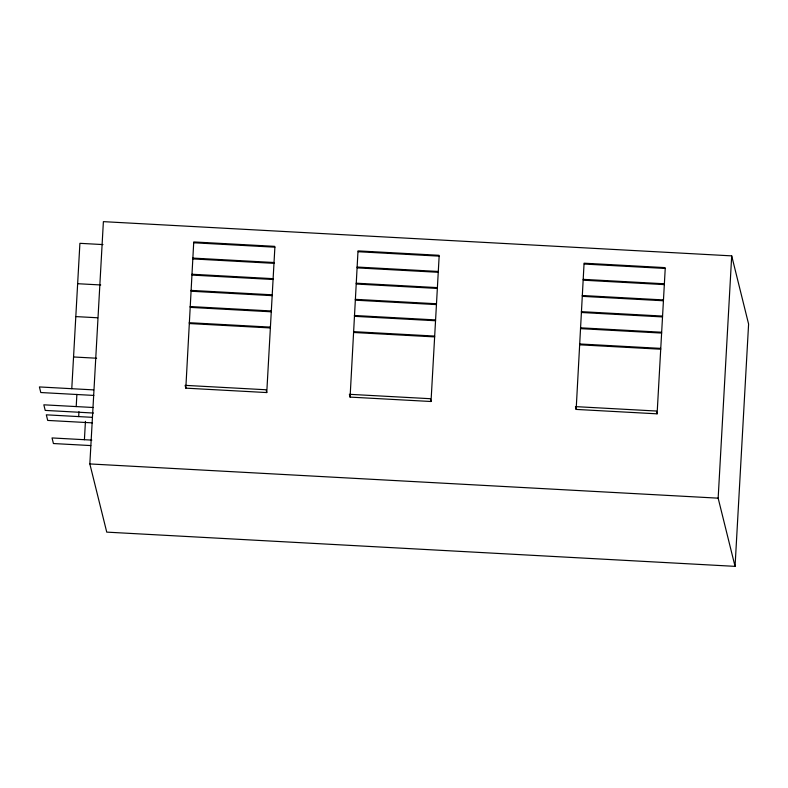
<?xml version="1.0" encoding="UTF-8"?>
<svg xmlns="http://www.w3.org/2000/svg" width="788" height="788" viewBox="0 0 788 788"><rect width="100%" height="100%" fill="white"/><g stroke="black" fill="none" stroke-linecap="round" stroke-linejoin="round"><path stroke-width="1.18" d="M71.777 388.701L79.903 243.325L102.972 244.585M76.209 406.578L76.889 394.364M78.692 416.596L78.958 411.71M84.415 439.704L85.439 421.373M89.842 463.935L103.386 221.645L731.697 255.873L748.6 324.065L735.056 566.355L106.744 532.127L89.842 463.935L718.154 498.164L735.056 566.355M185.82 388.149L193.74 241.936L274.677 246.349L274.884 247.186L266.758 392.562L185.82 388.149L185.131 385.352L266.068 389.764L266.758 392.562M350.089 397.103L358.008 250.889L438.946 255.292L439.152 256.139L431.026 401.506L350.089 397.103L349.389 394.305L430.337 398.708L431.026 401.506M576.156 409.415L584.075 263.202L665.023 267.615L665.23 268.452L657.103 413.828L576.156 409.415L575.467 406.618L656.404 411.031L657.103 413.828M718.154 498.164L731.697 255.873M193.947 242.783L274.884 247.186M358.215 251.727L439.152 256.139M584.292 264.039L665.23 268.452M77.648 283.71L100.716 284.961M75.806 316.589L97.663 317.781M73.55 356.974L96.619 358.225M93.644 389.893L39.4 386.938L40.789 392.532L93.831 395.428M93.25 407.504L43.832 404.815L45.221 410.41L93.437 413.04M92.117 417.325L46.315 414.833L47.704 420.428L92.304 422.861M91.822 440.108L52.038 437.941L53.426 443.536L90.797 445.575M273.771 262.502L192.833 258.09L193.04 258.927L273.988 263.34L273.771 262.502M438.039 271.446L357.102 267.043L357.309 267.881L438.256 272.293L438.039 271.446M664.117 283.769L583.179 279.356L583.386 280.193L664.323 284.606L664.117 283.769M272.875 278.656L191.937 274.244L192.144 275.081L273.081 279.494L272.875 278.656M437.143 287.6L356.206 283.197L356.412 284.035L437.35 288.438L437.143 287.6M663.21 299.923L582.273 295.51L582.48 296.347L663.417 300.76L663.21 299.923M271.968 294.801L191.031 290.398L191.238 291.235L272.175 295.648L271.968 294.801M436.237 303.754L355.299 299.341L355.506 300.189L436.444 304.592L436.237 303.754M662.304 316.067L581.367 311.664L581.574 312.501L662.521 316.914L662.304 316.067M271.062 310.955L190.125 306.552L190.332 307.389L271.279 311.802L271.062 310.955M435.331 319.908L354.393 315.495L354.6 316.333L435.537 320.746L435.331 319.908M661.408 332.221L580.47 327.818L580.677 328.655L661.615 333.068L661.408 332.221M270.166 327.109L189.228 322.706L189.435 323.543L270.373 327.946L270.166 327.109M434.434 336.062L353.497 331.649L353.704 332.487L434.641 336.9L434.434 336.062M660.502 348.375L579.564 343.962L579.771 344.809L660.708 349.212L660.502 348.375"/></g></svg>
